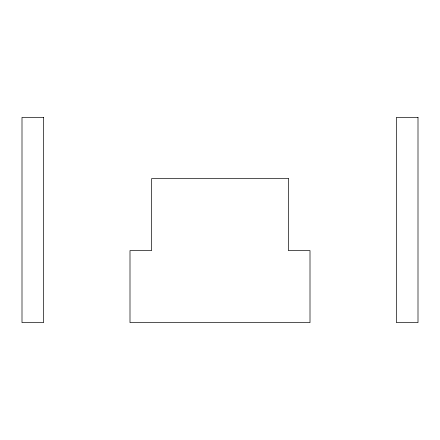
<?xml version="1.0" encoding="UTF-8"?>
<svg xmlns="http://www.w3.org/2000/svg" width="440" height="440" viewBox="0 0 440 440"><rect width="100%" height="100%" fill="white"/><g stroke="black" fill="none" stroke-linecap="round" stroke-linejoin="round"><path stroke-width="0.66" d="M43.599 117.398L22 117.398L22 322.603L43.599 322.603L43.599 117.398M418 117.398L396.402 117.398L396.402 322.603L418 322.603L418 117.398M288.398 178.602L151.602 178.602L151.602 250.602L129.998 250.602L129.998 322.603L310.002 322.603L310.002 250.602L288.398 250.602L288.398 178.602"/></g></svg>
